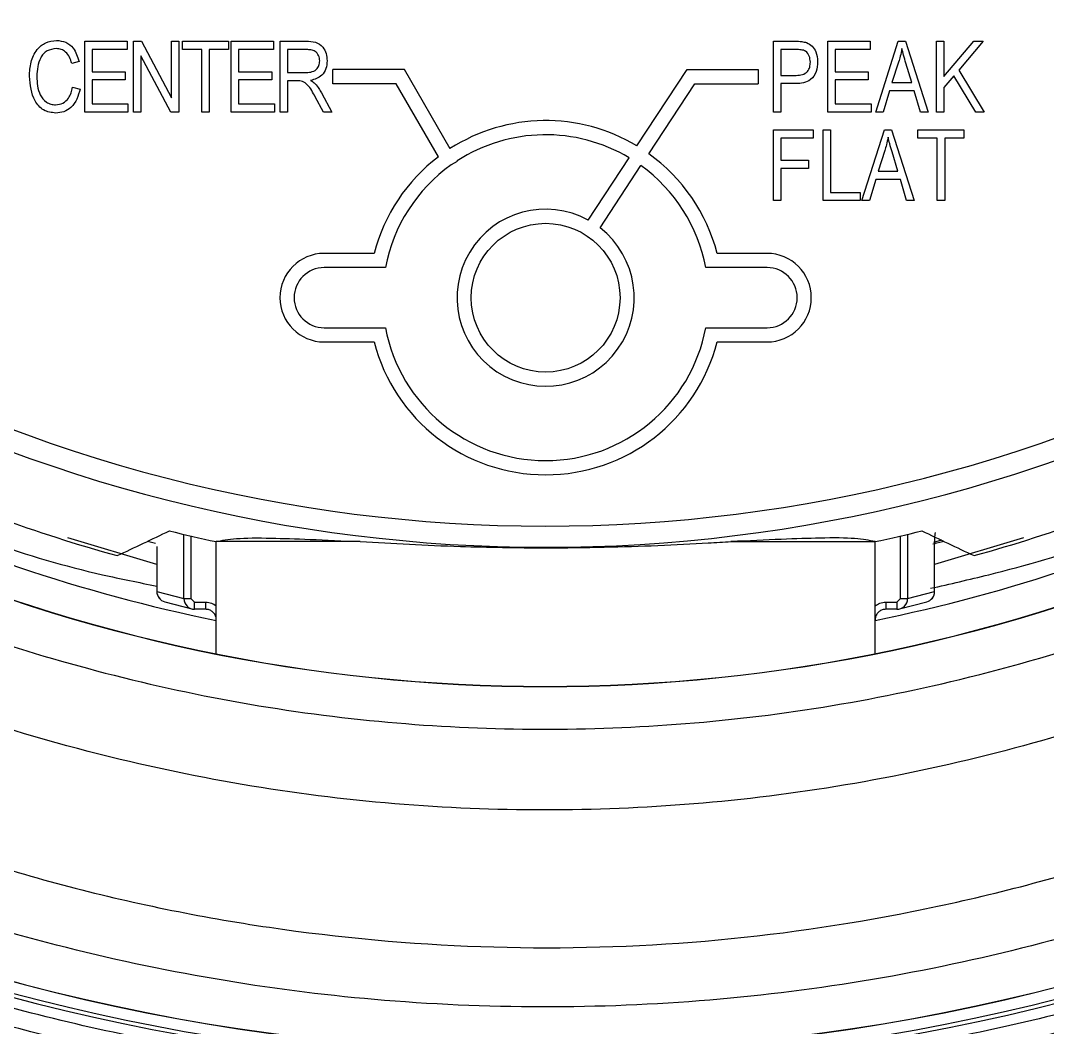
# Model space of a CAD drawing. Extents: x 6 to 134, y 3 to 97.
# Drawn here: x 128.106 to 129.555, y 38.666 to 40.088 of the extents above; entities that cross this region are included whole.
import ezdxf

# ---------------------------------------------------------------- set-up
doc = ezdxf.new("R2010")
doc.units = 0
doc.header["$MEASUREMENT"] = 0
doc.layers.add('OBJECT', color=7, linetype='CONTINUOUS')

msp = doc.modelspace()

# ---------------------------------------------------------------- linework, layer by layer
at = {"layer": 'OBJECT'}
for p, q in [((128.1962, 39.9585), (128.1962, 40.0585)), ((128.1962, 40.0585), (128.2559, 40.0585)), ((128.2559, 40.0585), (128.2559, 40.0468)), ((128.2651, 39.9585), (128.2651, 40.0585)), ((128.2651, 40.0585), (128.2762, 40.0585)), ((128.2762, 40.0585), (128.3184, 39.9788)), ((128.3184, 39.9788), (128.3184, 40.0585)), ((128.3184, 40.0585), (128.3288, 40.0585)), ((128.3288, 40.0585), (128.3288, 39.9585)), ((128.3341, 40.0468), (128.3341, 40.0585)), ((128.3341, 40.0585), (128.399, 40.0585)), ((128.399, 40.0585), (128.399, 40.0468)), ((128.403, 39.9585), (128.403, 40.0585)), ((128.403, 40.0585), (128.4628, 40.0585)), ((128.4628, 40.0585), (128.4628, 40.0468)), ((128.472, 39.9585), (128.472, 40.0585)), ((128.472, 40.0585), (128.5087, 40.0585)), ((129.1682, 39.9585), (129.1682, 40.0585)), ((129.1682, 40.0585), (129.199, 40.0585)), ((129.2448, 39.9585), (129.2448, 40.0585)), ((129.2448, 40.0585), (129.3046, 40.0585)), ((129.3046, 40.0585), (129.3046, 40.0468)), ((129.3124, 39.9585), (129.3443, 40.0585)), ((129.3443, 40.0585), (129.3544, 40.0585)), ((129.3544, 40.0585), (129.3864, 39.9585)), ((129.3981, 39.9585), (129.3981, 40.0585)), ((129.3981, 40.0585), (129.4085, 40.0585)), ((129.4085, 40.0585), (129.4085, 40.0087)), ((129.4085, 40.0087), (129.4509, 40.0585)), ((129.4641, 40.0585), (129.4296, 40.0179)), ((129.4509, 40.0585), (129.4641, 40.0585)), ((128.2066, 40.0468), (128.2066, 40.0156)), ((128.2559, 40.0468), (128.2066, 40.0468)), ((128.3614, 40.0468), (128.3341, 40.0468)), ((128.3614, 39.9585), (128.3614, 40.0468)), ((128.399, 40.0468), (128.3717, 40.0468)), ((128.3717, 40.0468), (128.3717, 39.9585)), ((128.4628, 40.0468), (128.4134, 40.0468)), ((128.4134, 40.0468), (128.4134, 40.0156)), ((128.5095, 40.0468), (128.4824, 40.0468)), ((128.4824, 40.0468), (128.4824, 40.0143)), ((129.2001, 40.0468), (129.1786, 40.0468)), ((129.1786, 40.0468), (129.1786, 40.0104)), ((129.3046, 40.0468), (129.2552, 40.0468)), ((129.2552, 40.0468), (129.2552, 40.0156)), ((128.1882, 40.0299), (128.1779, 40.0273)), ((128.2755, 40.0381), (128.2755, 39.9585)), ((128.3176, 39.9585), (128.2755, 40.0381)), ((129.3447, 40.0292), (129.3353, 40.0001)), ((128.2066, 40.0156), (128.2533, 40.0156)), ((128.2533, 40.0156), (128.2533, 40.004)), ((128.4134, 40.0156), (128.4602, 40.0156)), ((128.4602, 40.0156), (128.4602, 40.004)), ((128.6473, 40.0185), (128.5465, 40.0185)), ((128.5465, 39.9985), (128.5465, 40.0185)), ((128.7117, 39.9069), (128.6473, 40.0185)), ((128.9755, 39.9107), (129.0464, 40.0185)), ((129.0464, 40.0185), (129.1468, 40.0185)), ((129.1468, 40.0185), (129.1468, 39.9985)), ((129.2552, 40.0156), (129.302, 40.0156)), ((129.302, 40.0156), (129.302, 40.004)), ((129.3634, 40.0001), (129.3551, 40.0275)), ((129.4296, 40.0179), (129.4656, 39.9585)), ((128.2533, 40.004), (128.2066, 40.004)), ((128.2066, 40.004), (128.2066, 39.9702)), ((128.4602, 40.004), (128.4134, 40.004)), ((128.4134, 40.004), (128.4134, 39.9702)), ((128.4824, 40.0143), (128.5068, 40.0143)), ((128.4956, 40.0027), (128.4824, 40.0027)), ((128.4824, 40.0027), (128.4824, 39.9585)), ((129.1786, 40.0104), (129.2004, 40.0104)), ((129.2552, 40.004), (129.2552, 39.9702)), ((129.302, 40.004), (129.2552, 40.004)), ((129.3353, 40.0001), (129.3634, 40.0001)), ((129.4226, 40.0097), (129.4085, 39.9932)), ((129.4537, 39.9585), (129.4226, 40.0097)), ((128.1791, 39.9936), (128.1895, 39.991)), ((128.5301, 39.9858), (128.5447, 39.9585)), ((128.6357, 39.9985), (128.5465, 39.9985)), ((128.6952, 39.8954), (128.6357, 39.9985)), ((128.9922, 39.8997), (129.0571, 39.9985)), ((129.0571, 39.9985), (129.1468, 39.9985)), ((129.1997, 39.9988), (129.1786, 39.9988)), ((129.1786, 39.9988), (129.1786, 39.9585)), ((129.3319, 39.9884), (129.3232, 39.9585)), ((129.3668, 39.9884), (129.3319, 39.9884)), ((129.3756, 39.9585), (129.3668, 39.9884)), ((129.4085, 39.9932), (129.4085, 39.9585)), ((128.5329, 39.9585), (128.5214, 39.9799)), ((128.2572, 39.9585), (128.1962, 39.9585)), ((128.2066, 39.9702), (128.2572, 39.9702)), ((128.2572, 39.9702), (128.2572, 39.9585)), ((128.2755, 39.9585), (128.2651, 39.9585)), ((128.3288, 39.9585), (128.3176, 39.9585)), ((128.3717, 39.9585), (128.3614, 39.9585)), ((128.4641, 39.9585), (128.403, 39.9585)), ((128.4134, 39.9702), (128.4641, 39.9702)), ((128.4641, 39.9702), (128.4641, 39.9585)), ((128.4824, 39.9585), (128.472, 39.9585)), ((128.5447, 39.9585), (128.5329, 39.9585)), ((129.1786, 39.9585), (129.1682, 39.9585)), ((129.3059, 39.9585), (129.2448, 39.9585)), ((129.2552, 39.9702), (129.3059, 39.9702)), ((129.3059, 39.9702), (129.3059, 39.9585)), ((129.3232, 39.9585), (129.3124, 39.9585)), ((129.3864, 39.9585), (129.3756, 39.9585)), ((129.4085, 39.9585), (129.3981, 39.9585)), ((129.4656, 39.9585), (129.4537, 39.9585)), ((129.1682, 39.8335), (129.1682, 39.9335)), ((129.1682, 39.9335), (129.2241, 39.9335)), ((129.2241, 39.9335), (129.2241, 39.9218)), ((129.2383, 39.9335), (129.2487, 39.9335)), ((129.2383, 39.8335), (129.2383, 39.9335)), ((129.2487, 39.9335), (129.2487, 39.8452)), ((129.2929, 39.8335), (129.3248, 39.9335)), ((129.3248, 39.9335), (129.3349, 39.9335)), ((129.3349, 39.9335), (129.3669, 39.8335)), ((129.3721, 39.9218), (129.3721, 39.9335)), ((129.3721, 39.9335), (129.437, 39.9335)), ((129.437, 39.9335), (129.437, 39.9218)), ((129.2241, 39.9218), (129.1786, 39.9218)), ((129.1786, 39.9218), (129.1786, 39.8906)), ((129.3994, 39.9218), (129.3721, 39.9218)), ((129.3994, 39.8335), (129.3994, 39.9218)), ((129.437, 39.9218), (129.4098, 39.9218)), ((129.4098, 39.9218), (129.4098, 39.8335)), ((129.3252, 39.9042), (129.3158, 39.8751)), ((129.3439, 39.8751), (129.3356, 39.9025)), ((128.722, 39.889), (128.7134, 39.884)), ((128.722, 39.889), (128.7217, 39.8896)), ((128.9067, 39.8061), (128.9645, 39.894)), ((129.1786, 39.8906), (129.2176, 39.8906)), ((129.2176, 39.8906), (129.2176, 39.879)), ((128.9234, 39.7951), (128.9812, 39.883)), ((129.2176, 39.879), (129.1786, 39.879)), ((129.1786, 39.879), (129.1786, 39.8335)), ((129.3158, 39.8751), (129.3439, 39.8751)), ((129.3124, 39.8634), (129.3037, 39.8335)), ((129.3474, 39.8634), (129.3124, 39.8634)), ((129.3561, 39.8335), (129.3474, 39.8634)), ((129.2487, 39.8452), (129.2903, 39.8452)), ((129.2903, 39.8452), (129.2903, 39.8335)), ((129.1786, 39.8335), (129.1682, 39.8335)), ((129.2903, 39.8335), (129.2383, 39.8335)), ((129.3037, 39.8335), (129.2929, 39.8335)), ((129.3669, 39.8335), (129.3561, 39.8335)), ((129.4098, 39.8335), (129.3994, 39.8335)), ((128.6046, 39.759), (128.5341, 39.759)), ((129.1591, 39.759), (129.0887, 39.759)), ((128.6206, 39.739), (128.5341, 39.739)), ((129.1591, 39.739), (129.0727, 39.739)), ((128.5341, 39.654), (128.6206, 39.654)), ((129.0727, 39.654), (129.1591, 39.654)), ((128.5341, 39.634), (128.6046, 39.634)), ((129.0887, 39.634), (129.1591, 39.634)), ((128.3361, 39.2716), (128.3361, 39.3624)), ((129.3574, 39.3625), (129.3574, 39.2716)), ((128.2979, 39.3198), (128.1721, 39.3577)), ((128.2959, 39.3496), (128.2848, 39.3525)), ((128.3461, 39.3601), (128.3461, 39.2716)), ((128.3816, 39.1937), (128.3816, 39.3521)), ((128.585, 39.3521), (128.3816, 39.3521)), ((129.1082, 39.3521), (129.3116, 39.3521)), ((129.3116, 39.1939), (129.3116, 39.3521)), ((129.3474, 39.2716), (129.3474, 39.3601)), ((129.4085, 39.3525), (129.3931, 39.3486)), ((129.4054, 39.354), (129.3941, 39.3511)), ((129.5211, 39.3577), (129.3956, 39.3199)), ((128.2979, 39.3452), (128.2979, 39.2817)), ((128.298, 39.3452), (128.298, 39.2817)), ((128.298, 39.3452), (128.298, 39.3452)), ((129.3955, 39.2817), (129.3955, 39.3381)), ((129.3956, 39.3381), (129.3955, 39.3381)), ((129.3956, 39.2817), (129.3956, 39.3381)), ((128.2979, 39.2817), (128.298, 39.2817)), ((128.298, 39.2817), (128.3361, 39.2716)), ((129.3574, 39.2716), (129.3955, 39.2817)), ((129.3956, 39.2817), (129.3955, 39.2817)), ((128.3091, 39.2672), (128.3473, 39.2571)), ((128.3361, 39.2716), (128.3461, 39.2716)), ((128.3461, 39.2716), (128.3511, 39.2666)), ((128.3511, 39.2666), (128.3669, 39.2666)), ((128.3511, 39.2566), (128.3511, 39.2666)), ((128.3669, 39.2566), (128.3669, 39.2666)), ((129.3266, 39.2666), (129.3424, 39.2666)), ((129.3266, 39.2666), (129.3266, 39.2566)), ((129.3424, 39.2666), (129.3474, 39.2716)), ((129.3424, 39.2666), (129.3424, 39.2566)), ((129.3462, 39.2571), (129.3844, 39.2672)), ((129.3474, 39.2716), (129.3574, 39.2716)), ((128.3669, 39.2566), (128.3511, 39.2566)), ((129.3424, 39.2566), (129.3266, 39.2566)), ((129.3116, 39.1939), (129.3116, 39.2416)), ((129.3116, 39.2416), (129.3116, 39.2416))]:
    msp.add_line(p, q, dxfattribs=at)
msp.add_circle((128.8466, 39.6965), 0.105, dxfattribs=at)
for centre, radius, start, end in [((128.8466, 41.5165), 3.0068, 199.6027, 266.1975), ((128.8466, 41.5165), 3.0068, 273.8025, 340.2009), ((128.8466, 39.6965), 0.25, 58.9684, 122.6711), ((128.8466, 39.6965), 0.23, 59.1678, 122.9036), ((128.8466, 39.6965), 0.25, 14.4775, 54.3835), ((128.8466, 39.6965), 0.25, 127.2733, 165.5225), ((128.8466, 39.6965), 0.23, 125.4014, 169.3515), ((128.8466, 39.6965), 0.23, 10.6485, 54.184), ((128.8466, 39.6965), 0.125, 61.2645, 52.0874), ((128.5341, 39.6965), 0.0625, 90, 270), ((129.1591, 39.6965), 0.0625, 270, 90), ((128.5341, 39.6965), 0.0425, 90, 270), ((129.1591, 39.6965), 0.0425, 270, 90), ((128.8466, 39.6965), 0.23, 190.6485, 349.3515), ((128.8466, 41.5165), 2.1425, 240.8117, 299.1554), ((128.8466, 39.6965), 0.25, 194.4775, 345.5225), ((128.8466, 41.5165), 2.1724, 241.3863, 298.5815), ((128.8466, 41.5165), 2.2663, 245.5443, 254.5252), ((128.8466, 41.5165), 2.2663, 285.4748, 294.4557), ((128.8466, 41.5165), 2.3227, 244.1813, 258.4514), ((128.8466, 41.5165), 2.3227, 281.5486, 295.8), ((128.8466, 41.5165), 2.2138, 256.1215, 257.8747), ((128.8466, 41.5165), 2.2138, 282.1253, 283.8785), ((128.8461, 41.517), 2.3696, 246.1107, 293.8893), ((128.8461, 41.517), 2.3693, 246.1107, 293.8893), ((128.3129, 39.2817), 0.015, 180, 255.2757), ((128.3129, 39.2816), 0.015, 179.8724, 255.2398), ((129.3806, 39.2817), 0.015, 284.7243, 0), ((129.3806, 39.2816), 0.015, 284.7749, 0.1129), ((128.8466, 41.5165), 2.9067, 241.4467, 294.6952), ((128.8466, 41.5165), 2.901, 241.6184, 294.5249), ((128.8461, 41.517), 2.8855, 242.0886, 297.9114), ((128.8461, 41.517), 2.8851, 242.0886, 297.9114), ((128.8466, 41.5165), 3.35, 273.5142, 305.5044), ((128.8466, 41.5165), 3.35, 237.3612, 266.4858)]:
    msp.add_arc(centre, radius, start, end, dxfattribs=at)
for centre, major_axis, ratio, start_param, end_param in [((126.1901, 41.5165), (3.7283, 0), 0.701634, 5.295177, 5.319034), ((131.5032, 41.5165), (3.7283, 0), 0.701634, 4.105744, 4.129601), ((128.3511, 39.2716), (0.0038, 0.0145), 0.999219, 1.827206, 3.399159), ((129.3424, 39.2716), (-0.0038, 0.0145), 0.999219, 2.884026, 4.455979)]:
    msp.add_ellipse(centre, major_axis=major_axis, ratio=ratio, start_param=start_param, end_param=end_param, dxfattribs=at)
for points, knots in [([(128.6444, 38.5762), (128.554, 38.5849), (128.3718, 38.6023), (128.1009, 38.661), (127.8318, 38.7446), (127.5683, 38.8558), (127.3143, 38.9934), (127.0741, 39.156), (126.851, 39.3413), (126.648, 39.5469), (126.4677, 39.7688), (126.3124, 40.0039), (126.1805, 40.2477), (126.1129, 40.4179), (126.0794, 40.5023)], [0, 0, 0, 0, 0.080292, 0.161895, 0.244722, 0.329339, 0.414466, 0.5, 0.585539, 0.670666, 0.755278, 0.83811, 0.919711, 1, 1, 1, 1]), ([(131.6083, 40.4874), (131.5745, 40.4036), (131.5063, 40.2345), (131.3739, 39.9924), (131.2182, 39.7591), (131.038, 39.5389), (130.8353, 39.335), (130.6127, 39.1512), (130.3733, 38.9901), (130.1203, 38.8536), (129.8579, 38.7434), (129.59, 38.6604), (129.3203, 38.6022), (129.1388, 38.5848), (129.0488, 38.5762)], [0, 0, 0, 0, 0.080321, 0.16194, 0.244772, 0.329378, 0.414487, 0.5, 0.585518, 0.670628, 0.755228, 0.838065, 0.919682, 1, 1, 1, 1]), ([(128.1181, 40.0092), (128.1185, 40.0158), (128.1192, 40.0291), (128.1271, 40.0463), (128.1406, 40.0579), (128.1511, 40.0592), (128.1563, 40.0598)], [0, 0, 0, 0, 0.2810187, 0.5608584, 0.7804583, 1, 1, 1, 1]), ([(128.1563, 40.0598), (128.1608, 40.0593), (128.1697, 40.0583), (128.1826, 40.0477), (128.1861, 40.0367), (128.1882, 40.0299)], [0, 0, 0, 0, 0.2800838, 0.5601956, 1, 1, 1, 1]), ([(128.5087, 40.0585), (128.5131, 40.0585), (128.5218, 40.0584), (128.5325, 40.0514), (128.5375, 40.0412), (128.538, 40.0344), (128.5382, 40.0309)], [0, 0, 0, 0, 0.281472, 0.55823, 0.77891, 1, 1, 1, 1]), ([(129.199, 40.0585), (129.2021, 40.0585), (129.2075, 40.0585), (129.2127, 40.0572), (129.215, 40.0566)], [0, 0, 0, 0, 0.560429, 1, 1, 1, 1]), ([(128.1559, 40.0481), (128.1514, 40.0476), (128.1446, 40.0467), (128.1376, 40.0408), (128.13, 40.0297), (128.1292, 40.0183), (128.1285, 40.0092)], [0, 0, 0, 0, 0.249484, 0.375152, 0.500972, 1, 1, 1, 1]), ([(128.1779, 40.0273), (128.1769, 40.0303), (128.1751, 40.0361), (128.1701, 40.0433), (128.1632, 40.0475), (128.1583, 40.0479), (128.1559, 40.0481)], [0, 0, 0, 0, 0.280771, 0.560437, 0.780015, 1, 1, 1, 1]), ([(128.5279, 40.0309), (128.5276, 40.0335), (128.5271, 40.0387), (128.5219, 40.0443), (128.5155, 40.0465), (128.5115, 40.0467), (128.5095, 40.0468)], [0, 0, 0, 0, 0.2798158, 0.5582435, 0.7787576, 1, 1, 1, 1]), ([(129.2202, 40.029), (129.2199, 40.0319), (129.2194, 40.0376), (129.2145, 40.045), (129.207, 40.0467), (129.2024, 40.0468), (129.2001, 40.0468)], [0, 0, 0, 0, 0.280479, 0.559115, 0.778502, 1, 1, 1, 1]), ([(129.215, 40.0566), (129.2178, 40.0551), (129.2233, 40.0522), (129.2294, 40.0424), (129.2301, 40.0344), (129.2305, 40.0295)], [0, 0, 0, 0, 0.279584, 0.560032, 1, 1, 1, 1]), ([(129.3494, 40.0481), (129.3487, 40.0445), (129.3474, 40.0381), (129.3456, 40.0319), (129.3447, 40.0292)], [0, 0, 0, 0, 0.559989, 1, 1, 1, 1]), ([(129.3551, 40.0275), (129.3539, 40.0313), (129.3519, 40.0382), (129.3501, 40.0451), (129.3494, 40.0481)], [0, 0, 0, 0, 0.560012, 1, 1, 1, 1]), ([(128.5068, 40.0143), (128.5096, 40.0144), (128.5153, 40.0145), (128.5229, 40.0178), (128.5272, 40.0241), (128.5276, 40.0286), (128.5279, 40.0309)], [0, 0, 0, 0, 0.281468, 0.559882, 0.779719, 1, 1, 1, 1]), ([(128.5382, 40.0309), (128.538, 40.0272), (128.5374, 40.0197), (128.5316, 40.0106), (128.5235, 40.0053), (128.5177, 40.004), (128.5149, 40.0033)], [0, 0, 0, 0, 0.28019, 0.559144, 0.779314, 1, 1, 1, 1]), ([(129.2305, 40.0295), (129.2302, 40.0249), (129.2295, 40.0156), (129.2221, 40.0039), (129.2107, 39.9992), (129.2034, 39.9989), (129.1997, 39.9988)], [0, 0, 0, 0, 0.280511, 0.559034, 0.778919, 1, 1, 1, 1]), ([(129.2004, 40.0104), (129.2033, 40.0106), (129.2091, 40.0108), (129.2165, 40.0151), (129.2198, 40.0221), (129.22, 40.0267), (129.2202, 40.029)], [0, 0, 0, 0, 0.281153, 0.559073, 0.7789444, 1, 1, 1, 1]), ([(128.1554, 39.9572), (128.1493, 39.9579), (128.1402, 39.959), (128.1309, 39.9669), (128.1207, 39.9817), (128.1192, 39.997), (128.1181, 40.0092)], [0, 0, 0, 0, 0.249373, 0.37504, 0.500926, 1, 1, 1, 1]), ([(128.1285, 40.0092), (128.1289, 39.9999), (128.1296, 39.9861), (128.14, 39.9733), (128.1483, 39.9694), (128.1528, 39.969), (128.1551, 39.9689)], [0, 0, 0, 0, 0.499501, 0.748861, 0.874364, 1, 1, 1, 1]), ([(128.5214, 39.9799), (128.5183, 39.9861), (128.5141, 39.9948), (128.5039, 40.0025), (128.4984, 40.0026), (128.4956, 40.0027)], [0, 0, 0, 0, 0.560977, 0.77974, 1, 1, 1, 1]), ([(128.5149, 40.0033), (128.5162, 40.0026), (128.5186, 40.0013), (128.5205, 39.9994), (128.5214, 39.9986)], [0, 0, 0, 0, 0.560147, 1, 1, 1, 1]), ([(128.1551, 39.9689), (128.1586, 39.9693), (128.1657, 39.9703), (128.1756, 39.9792), (128.1778, 39.9881), (128.1791, 39.9936)], [0, 0, 0, 0, 0.279798, 0.559784, 1, 1, 1, 1]), ([(128.1895, 39.991), (128.1883, 39.9862), (128.1859, 39.9767), (128.178, 39.9652), (128.167, 39.9582), (128.1593, 39.9575), (128.1554, 39.9572)], [0, 0, 0, 0, 0.2807476, 0.5602763, 0.7800361, 1, 1, 1, 1]), ([(128.5214, 39.9986), (128.5232, 39.9964), (128.5265, 39.9923), (128.529, 39.9878), (128.5301, 39.9858)], [0, 0, 0, 0, 0.559973, 1, 1, 1, 1]), ([(129.3299, 39.9231), (129.3292, 39.9195), (129.328, 39.9131), (129.3261, 39.9069), (129.3252, 39.9042)], [0, 0, 0, 0, 0.559989, 1, 1, 1, 1]), ([(129.3356, 39.9025), (129.3344, 39.9063), (129.3324, 39.9132), (129.3307, 39.9201), (129.3299, 39.9231)], [0, 0, 0, 0, 0.560012, 1, 1, 1, 1]), ([(127.859, 39.4457), (127.8769, 39.4359), (127.9907, 39.3739), (128.1395, 39.3208), (128.2723, 39.2945), (128.2979, 39.2894)], [0, 0, 0, 0, 0.130941, 0.832249, 1, 1, 1, 1]), ([(129.3897, 39.2862), (129.4172, 39.2924), (129.5512, 39.3226), (129.7026, 39.3738), (129.8164, 39.4359), (129.8343, 39.4457)], [0, 0, 0, 0, 0.178624, 0.870769, 1, 1, 1, 1]), ([(129.3956, 39.3381), (129.3956, 39.3382), (129.3955, 39.342), (129.3957, 39.3497), (129.396, 39.3584), (129.3964, 39.3631), (129.3967, 39.365), (129.3967, 39.3649), (129.3967, 39.3649)], [0, 0, 0, 0, 0.012601, 0.308076, 0.608213, 0.82666, 0.946437, 1, 1, 1, 1]), ([(128.3816, 39.3521), (128.3899, 39.3538), (128.4068, 39.3573), (128.4535, 39.3575), (128.5121, 39.3555), (128.5604, 39.3533), (128.585, 39.3521)], [0, 0, 0, 0, 0.269196, 0.546082, 0.769543, 1, 1, 1, 1]), ([(128.585, 39.3521), (128.6309, 39.3496), (128.7125, 39.345), (128.8341, 39.343), (128.9539, 39.3443), (129.0433, 39.3482), (129.0976, 39.3515), (129.1082, 39.3521)], [0, 0, 0, 0, 0.280941, 0.499817, 0.649677, 0.931441, 1, 1, 1, 1]), ([(129.3116, 39.3521), (129.3033, 39.3538), (129.2864, 39.3573), (129.2397, 39.3575), (129.1812, 39.3555), (129.1328, 39.3533), (129.1082, 39.3521)], [0, 0, 0, 0, 0.2691957, 0.5460817, 0.7695432, 1, 1, 1, 1]), ([(129.3955, 39.3381), (129.3956, 39.3403), (129.3956, 39.346), (129.3957, 39.3534), (129.396, 39.3573), (129.3961, 39.3586)], [0, 0, 0, 0, 0.292983, 0.76019, 1, 1, 1, 1]), ([(127.8182, 39.3114), (127.8802, 39.2847), (128.0047, 39.2313), (128.2008, 39.1703), (128.4032, 39.1242), (128.6086, 39.0958), (128.8142, 39.0847), (129.0195, 39.0905), (129.2261, 39.1136), (129.4395, 39.1564), (129.6576, 39.2194), (129.8017, 39.2806), (129.874, 39.3114)], [0, 0, 0, 0, 0.095577, 0.191815, 0.290141, 0.38919, 0.484768, 0.581013, 0.679359, 0.77843, 0.888705, 1, 1, 1, 1]), ([(128.3669, 39.2666), (128.3697, 39.2664), (128.3751, 39.266), (128.3795, 39.263), (128.3816, 39.2616)], [0, 0, 0, 0, 0.531285, 1, 1, 1, 1]), ([(129.3116, 39.2615), (129.3138, 39.2629), (129.3183, 39.2659), (129.3238, 39.2664), (129.3266, 39.2666)], [0, 0, 0, 0, 0.478773, 1, 1, 1, 1]), ([(128.3816, 39.2439), (128.3816, 39.2442), (128.3814, 39.2462), (128.3798, 39.2497), (128.3764, 39.2536), (128.3719, 39.2561), (128.3686, 39.2565), (128.3669, 39.2566)], [0, 0, 0, 0, 0.050954, 0.288139, 0.525354, 0.762654, 1, 1, 1, 1]), ([(129.3266, 39.2566), (129.325, 39.2565), (129.3216, 39.2561), (129.3171, 39.2535), (129.3137, 39.2497), (129.3119, 39.2455), (129.3117, 39.2427), (129.3116, 39.2416)], [0, 0, 0, 0, 0.214777, 0.429512, 0.644171, 0.858802, 1, 1, 1, 1]), ([(127.3545, 39.236), (127.4385, 39.1832), (127.6068, 39.0775), (127.8796, 38.9554), (128.1633, 38.8619), (128.4565, 38.8021), (128.7545, 38.7749), (129.0527, 38.781), (129.3468, 38.821), (129.6336, 38.8926), (129.895, 38.9897), (130.1308, 39.1043), (130.2688, 39.1921), (130.3378, 39.236)], [0, 0, 0, 0, 0.094108, 0.188508, 0.282606, 0.376776, 0.471253, 0.56542, 0.658464, 0.751806, 0.844857, 0.922428, 1, 1, 1, 1]), ([(129.916, 39.208), (129.8516, 39.1802), (129.7228, 39.1245), (129.5197, 39.0607), (129.3103, 39.0126), (129.0974, 38.9826), (128.8848, 38.9707), (128.6719, 38.9762), (128.4581, 38.9997), (128.2352, 39.044), (128.0056, 39.11), (127.8529, 39.1752), (127.7762, 39.208)], [0, 0, 0, 0, 0.095398, 0.1907956, 0.2889546, 0.3871132, 0.4825164, 0.5779195, 0.6761072, 0.7742954, 0.8866036, 1, 1, 1, 1]), ([(130.3923, 39.1662), (130.3279, 39.1252), (130.1987, 39.043), (129.9911, 38.9395), (129.7735, 38.8514), (129.5495, 38.7826), (129.322, 38.7331), (129.0915, 38.7028), (128.8565, 38.6918), (128.6227, 38.7009), (128.3931, 38.7293), (128.1681, 38.7762), (127.9451, 38.8422), (127.7241, 38.929), (127.5068, 39.035), (127.369, 39.1224), (127.2999, 39.1662)], [0, 0, 0, 0, 0.069874, 0.140224, 0.21209, 0.284485, 0.354361, 0.42473, 0.496663, 0.569139, 0.63829, 0.70792, 0.779053, 0.850702, 0.925062, 1, 1, 1, 1]), ([(130.0673, 38.862), (129.9649, 38.8189), (129.7579, 38.7319), (129.4283, 38.6469), (129.0874, 38.5977), (128.7403, 38.5899), (128.3948, 38.6229), (128.0583, 38.6967), (127.7358, 38.8053), (127.5356, 38.9071), (127.4366, 38.9575)], [0, 0, 0, 0, 0.122008, 0.246545, 0.372827, 0.5, 0.627173, 0.753455, 0.877992, 1, 1, 1, 1])]:
    msp.add_open_spline(points, degree=3, knots=knots, dxfattribs=at)

doc.saveas('drawing.dxf')
